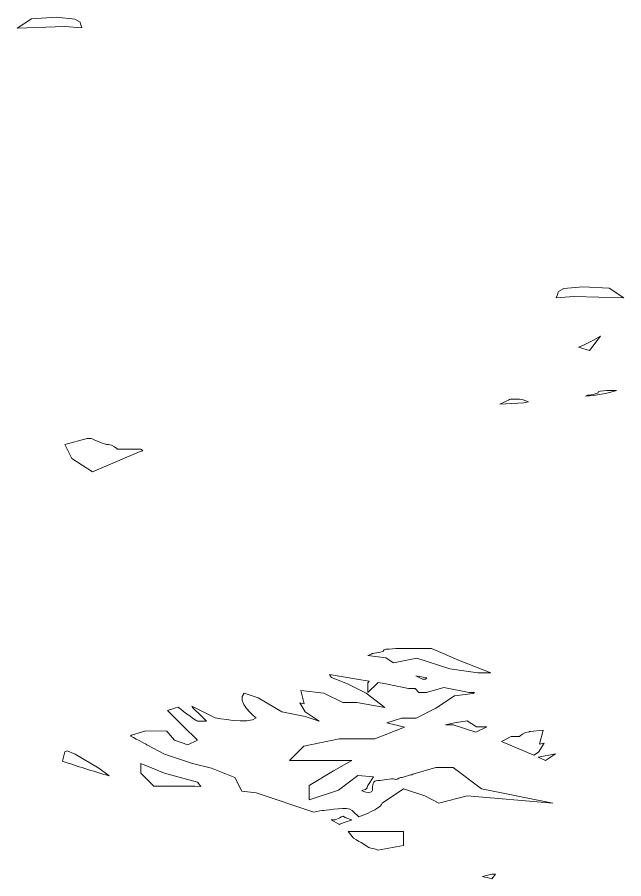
# Model space of a CAD drawing. Extents: x -2 to 9008, y -1000 to 0.
# Drawn here: x 2665.52 to 2689.16, y -659.15 to -625.58 of the extents above; entities that cross this region are included whole.
import ezdxf

# ---------------------------------------------------------------- set-up
doc = ezdxf.new("R2010")
doc.units = 0
doc.header["$MEASUREMENT"] = 0
doc.layers.add('Layer 1', color=7, linetype='Continuous')

# ---------------------------------------------------------------- blocks, each defined once
blk = doc.blocks.new('block 6')
at = {"layer": 'Layer 1', "lineweight": 0}
for points in [[(2688.25, -638.01), (2687.83, -638.57), (2687.4, -638.43), (2687.57, -638.37), (2687.95, -638.18), (2688.25, -638.01)], [(2681.49, -651.32), (2681.43, -651.37), (2681.32, -651.37), (2681.05, -651.24), (2681.49, -651.32)], [(2683.82, -653.23), (2683.39, -653.44), (2682.51, -653.15), (2682.21, -653.15), (2682.56, -653.08), (2683.06, -653), (2683.42, -653.23), (2683.82, -653.23)], [(2686.5, -654.28), (2686.11, -654.54), (2685.82, -654.41), (2685.84, -654.41), (2686.5, -654.28)], [(2672.68, -655.56), (2672.44, -655.54), (2670.85, -655.54), (2670.34, -655.03), (2670.34, -654.66), (2671.26, -655.03), (2672.54, -655.38), (2672.68, -655.56)]]:
    blk.add_lwpolyline(points, dxfattribs=at)
for points, knots in [([(2665.52, -626), (2665.52, -626), (2666.07, -625.64), (2666.07, -625.64), (2666.07, -625.64), (2667.05, -625.58), (2667.05, -625.58), (2667.05, -625.58), (2667.76, -625.65), (2667.76, -625.65), (2667.76, -625.65), (2667.97, -625.77), (2667.97, -625.77), (2667.97, -625.77), (2668, -625.88), (2668.04, -625.99), (2668.04, -625.99), (2667.38, -625.94), (2667.38, -625.94), (2667.38, -625.94), (2665.52, -626), (2665.52, -626)], [0, 0, 0, 0, 1, 1, 1, 2, 2, 2, 3, 3, 3, 4, 4, 4, 5, 5, 5, 6, 6, 6, 7, 7, 7, 7]), ([(2687.22, -636.46), (2687.22, -636.46), (2686.53, -636.51), (2686.53, -636.51), (2686.57, -636.39), (2686.61, -636.27), (2686.61, -636.27), (2686.61, -636.27), (2686.82, -636.15), (2686.82, -636.15), (2686.82, -636.15), (2687.57, -636.08), (2687.57, -636.08), (2687.57, -636.08), (2688.59, -636.14), (2688.59, -636.14), (2688.59, -636.14), (2689.16, -636.52), (2689.16, -636.52), (2689.16, -636.52), (2687.22, -636.46), (2687.22, -636.46)], [0, 0, 0, 0, 1, 1, 1, 2, 2, 2, 3, 3, 3, 4, 4, 4, 5, 5, 5, 6, 6, 6, 7, 7, 7, 7]), ([(2688.88, -640.12), (2688.53, -640.24), (2688.08, -640.31), (2687.67, -640.35), (2687.71, -640.33), (2687.74, -640.31), (2687.74, -640.31), (2687.74, -640.31), (2688.21, -640.26), (2688.16, -640.19), (2688.12, -640.12), (2688.87, -640.12), (2688.88, -640.12)], [0, 0, 0, 0, 1, 1, 1, 2, 2, 2, 3, 3, 3, 4, 4, 4, 4]), ([(2685.45, -640.57), (2685.45, -640.57), (2685.27, -640.6), (2685.27, -640.6), (2685.27, -640.6), (2684.33, -640.66), (2684.33, -640.66), (2684.53, -640.56), (2684.72, -640.46), (2684.78, -640.46), (2684.9, -640.46), (2684.9, -640.46), (2685.09, -640.46), (2685.16, -640.46), (2685.3, -640.51), (2685.45, -640.57)], [0, 0, 0, 0, 1, 1, 1, 2, 2, 2, 3, 3, 3, 4, 4, 4, 5, 5, 5, 5]), ([(2667.38, -642.23), (2667.38, -642.23), (2668.25, -641.99), (2668.25, -641.99), (2668.3, -642), (2668.33, -642.01), (2668.33, -641.99), (2668.33, -641.99), (2668.4, -642), (2668.4, -642), (2668.56, -642.06), (2668.92, -642.23), (2669.06, -642.23), (2669.25, -642.23), (2669.43, -642.41), (2669.43, -642.41), (2669.43, -642.41), (2669.98, -642.41), (2670.16, -642.41), (2670.34, -642.41), (2670.34, -642.41), (2670.34, -642.41), (2670.34, -642.41), (2670.37, -642.43), (2670.41, -642.47), (2670.41, -642.47), (2670.31, -642.5), (2670.31, -642.5), (2670.31, -642.5), (2668.45, -643.3), (2668.45, -643.3), (2668.45, -643.3), (2667.65, -642.77), (2667.65, -642.77), (2667.65, -642.77), (2667.38, -642.23), (2667.38, -642.23)], [0, 0, 0, 0, 1, 1, 1, 2, 2, 2, 3, 3, 3, 4, 4, 4, 5, 5, 5, 6, 6, 6, 7, 7, 7, 8, 8, 8, 9, 9, 9, 10, 10, 10, 11, 11, 11, 12, 12, 12, 12]), ([(2683.47, -651.13), (2683.47, -651.13), (2682.38, -650.97), (2682.38, -650.97), (2682.38, -650.97), (2681.09, -650.56), (2681.09, -650.56), (2681.09, -650.56), (2680.19, -650.74), (2680.19, -650.74), (2680.19, -650.74), (2679.89, -650.54), (2679.89, -650.54), (2679.89, -650.54), (2679.19, -650.45), (2679.19, -650.45), (2679.29, -650.41), (2679.37, -650.37), (2679.37, -650.37), (2679.37, -650.37), (2679.84, -650.32), (2679.8, -650.25), (2679.76, -650.18), (2680.52, -650.18), (2680.52, -650.18), (2680.52, -650.18), (2681.67, -650.18), (2681.67, -650.18), (2681.67, -650.18), (2682.78, -650.66), (2682.78, -650.66), (2682.78, -650.66), (2683.98, -651.13), (2683.98, -651.13), (2683.7, -651.13), (2683.47, -651.13), (2683.47, -651.13)], [0, 0, 0, 0, 1, 1, 1, 2, 2, 2, 3, 3, 3, 4, 4, 4, 5, 5, 5, 6, 6, 6, 7, 7, 7, 8, 8, 8, 9, 9, 9, 10, 10, 10, 11, 11, 11, 12, 12, 12, 12]), ([(2671.99, -653.2), (2671.99, -653.2), (2671.38, -652.59), (2671.38, -652.59), (2671.52, -652.55), (2671.66, -652.51), (2671.8, -652.46), (2671.8, -652.46), (2671.8, -652.46), (2671.81, -652.47), (2671.99, -652.65), (2672.54, -653.01), (2672.54, -653.01), (2672.54, -653.01), (2672.9, -653.01), (2672.9, -653.01), (2672.9, -653.01), (2672.72, -652.83), (2672.72, -652.83), (2672.72, -652.83), (2672.35, -652.47), (2672.35, -652.47), (2672.35, -652.47), (2672.33, -652.42), (2672.33, -652.42), (2672.33, -652.42), (2673.24, -652.88), (2673.24, -652.88), (2673.24, -652.88), (2674.57, -653.14), (2674.83, -652.88), (2674.83, -652.88), (2673.99, -652.24), (2674.37, -651.92), (2674.37, -651.92), (2674.91, -652.1), (2674.91, -652.1), (2674.91, -652.1), (2675.83, -652.65), (2675.83, -652.65), (2675.83, -652.65), (2676.74, -652.83), (2676.74, -652.83), (2676.74, -652.83), (2677.29, -653.01), (2677.29, -653.01), (2677.29, -653.01), (2676.74, -652.65), (2676.74, -652.65), (2676.74, -652.65), (2676.53, -652.3), (2676.53, -652.3), (2676.53, -652.3), (2676.7, -652.34), (2676.7, -652.34), (2676.7, -652.34), (2676.57, -651.82), (2676.57, -651.82), (2676.57, -651.82), (2677.47, -651.92), (2677.47, -651.92), (2677.47, -651.92), (2678.21, -652.28), (2678.21, -652.28), (2678.21, -652.28), (2678.75, -652.28), (2678.75, -652.28), (2678.75, -652.28), (2679.85, -652.47), (2679.85, -652.47), (2679.85, -652.47), (2679.12, -651.92), (2679.12, -651.92), (2679.12, -651.92), (2678.39, -651.55), (2678.39, -651.55), (2678.39, -651.55), (2677.77, -651.31), (2677.77, -651.31), (2677.74, -651.27), (2677.71, -651.23), (2677.69, -651.19), (2677.69, -651.19), (2678.75, -651.37), (2678.75, -651.37), (2678.75, -651.37), (2679.24, -651.45), (2679.24, -651.45), (2679.24, -651.45), (2679.18, -651.51), (2679.18, -651.51), (2679.18, -651.51), (2679.18, -651.89), (2679.18, -651.89), (2679.18, -651.89), (2679.57, -651.51), (2679.57, -651.51), (2679.57, -651.51), (2679.59, -651.5), (2679.59, -651.5), (2679.59, -651.5), (2679.89, -651.55), (2679.89, -651.55), (2679.89, -651.55), (2680.77, -651.73), (2680.77, -651.73), (2680.77, -651.73), (2681.03, -651.73), (2681.03, -651.73), (2681.03, -651.73), (2681.17, -651.89), (2681.17, -651.89), (2681.17, -651.89), (2681.47, -651.89), (2681.47, -651.89), (2681.47, -651.89), (2682.15, -651.7), (2682.15, -651.7), (2682.15, -651.7), (2683.14, -651.89), (2683.14, -651.89), (2683.14, -651.89), (2683.34, -651.89), (2683.34, -651.89), (2683.34, -651.89), (2683.29, -651.93), (2683.29, -651.93), (2683.29, -651.93), (2682.56, -652.02), (2682.56, -652.02), (2682.56, -652.02), (2681.84, -652.5), (2681.84, -652.5), (2681.84, -652.5), (2681.07, -652.89), (2681.07, -652.89), (2681.07, -652.89), (2680.5, -652.89), (2680.5, -652.89), (2680.5, -652.89), (2679.93, -653.08), (2679.93, -653.08), (2679.93, -653.08), (2680.61, -653.24), (2680.61, -653.24), (2680.61, -653.24), (2679.46, -653.7), (2679.46, -653.7), (2679.46, -653.7), (2678.07, -653.7), (2678.07, -653.7), (2678.07, -653.7), (2676.69, -653.98), (2676.69, -653.98), (2676.69, -653.98), (2676.13, -654.54), (2676.13, -654.54), (2676.13, -654.54), (2678.56, -654.54), (2678.56, -654.54), (2678.56, -654.54), (2677.85, -654.94), (2677.85, -654.94), (2677.85, -654.94), (2676.9, -655.51), (2676.9, -655.51), (2676.9, -655.51), (2676.9, -656.08), (2676.9, -656.08), (2676.9, -656.08), (2678.04, -655.7), (2678.04, -655.7), (2678.04, -655.7), (2678.8, -655.13), (2678.8, -655.13), (2678.8, -655.13), (2679.41, -655.18), (2679.41, -655.18), (2679.41, -655.18), (2679.18, -655.51), (2679.18, -655.51), (2679.18, -655.51), (2679.18, -655.7), (2678.99, -655.7), (2678.8, -655.7), (2679.37, -655.89), (2679.37, -655.7), (2679.37, -655.51), (2679.37, -655.32), (2679.57, -655.32), (2679.76, -655.32), (2680.12, -655.22), (2680.22, -655.27), (2680.27, -655.3), (2680.36, -655.25), (2680.47, -655.2), (2680.47, -655.2), (2680.52, -655.2), (2680.52, -655.2), (2680.52, -655.2), (2680.85, -655.1), (2680.85, -655.1), (2680.89, -655.11), (2680.92, -655.1), (2680.94, -655.07), (2680.94, -655.07), (2681.83, -654.81), (2681.83, -654.81), (2681.83, -654.81), (2682.51, -654.81), (2682.51, -654.81), (2682.51, -654.81), (2683.62, -655.64), (2683.62, -655.64), (2683.62, -655.64), (2686.39, -656.2), (2686.39, -656.2), (2686.39, -656.2), (2683.06, -655.92), (2683.06, -655.92), (2683.06, -655.92), (2681.95, -656.2), (2681.95, -656.2), (2681.95, -656.2), (2681.4, -655.92), (2681.4, -655.92), (2681.4, -655.92), (2680.57, -655.64), (2680.57, -655.64), (2680.57, -655.64), (2679.74, -656.2), (2679.74, -656.2), (2679.74, -656.34), (2679.28, -656.57), (2678.84, -656.74), (2678.74, -656.65), (2678.64, -656.56), (2678.57, -656.49), (2678.39, -656.31), (2677.66, -656.49), (2677.47, -656.49), (2677.4, -656.49), (2677.24, -656.52), (2677.08, -656.55), (2677.08, -656.55), (2674.83, -655.8), (2674.83, -655.8), (2674.83, -655.8), (2674.27, -655.74), (2674.27, -655.74), (2674.27, -655.74), (2674, -655.21), (2674, -655.21), (2674, -655.21), (2673.09, -654.84), (2673.09, -654.84), (2673.09, -654.84), (2672.35, -654.66), (2672.35, -654.66), (2672.35, -654.66), (2671.26, -654.29), (2671.26, -654.29), (2671.26, -654.29), (2670.57, -653.93), (2670.57, -653.93), (2670.57, -653.93), (2670.24, -653.74), (2669.93, -653.59), (2669.93, -653.59), (2669.98, -653.56), (2669.98, -653.56), (2669.98, -653.56), (2670.53, -653.38), (2670.53, -653.38), (2670.53, -653.38), (2671.35, -653.4), (2671.35, -653.4), (2671.35, -653.4), (2671.65, -653.75), (2671.65, -653.75), (2671.65, -653.75), (2672.17, -653.93), (2672.17, -653.93), (2672.17, -653.93), (2672.54, -653.75), (2672.54, -653.75), (2672.54, -653.75), (2671.99, -653.2), (2671.99, -653.2)], [0, 0, 0, 0, 1, 1, 1, 2, 2, 2, 3, 3, 3, 4, 4, 4, 5, 5, 5, 6, 6, 6, 7, 7, 7, 8, 8, 8, 9, 9, 9, 10, 10, 10, 11, 11, 11, 12, 12, 12, 13, 13, 13, 14, 14, 14, 15, 15, 15, 16, 16, 16, 17, 17, 17, 18, 18, 18, 19, 19, 19, 20, 20, 20, 21, 21, 21, 22, 22, 22, 23, 23, 23, 24, 24, 24, 25, 25, 25, 26, 26, 26, 27, 27, 27, 28, 28, 28, 29, 29, 29, 30, 30, 30, 31, 31, 31, 32, 32, 32, 33, 33, 33, 34, 34, 34, 35, 35, 35, 36, 36, 36, 37, 37, 37, 38, 38, 38, 39, 39, 39, 40, 40, 40, 41, 41, 41, 42, 42, 42, 43, 43, 43, 44, 44, 44, 45, 45, 45, 46, 46, 46, 47, 47, 47, 48, 48, 48, 49, 49, 49, 50, 50, 50, 51, 51, 51, 52, 52, 52, 53, 53, 53, 54, 54, 54, 55, 55, 55, 56, 56, 56, 57, 57, 57, 58, 58, 58, 59, 59, 59, 60, 60, 60, 61, 61, 61, 62, 62, 62, 63, 63, 63, 64, 64, 64, 65, 65, 65, 66, 66, 66, 67, 67, 67, 68, 68, 68, 69, 69, 69, 70, 70, 70, 71, 71, 71, 72, 72, 72, 73, 73, 73, 74, 74, 74, 75, 75, 75, 76, 76, 76, 77, 77, 77, 78, 78, 78, 79, 79, 79, 80, 80, 80, 81, 81, 81, 82, 82, 82, 83, 83, 83, 84, 84, 84, 85, 85, 85, 86, 86, 86, 87, 87, 87, 88, 88, 88, 89, 89, 89, 90, 90, 90, 91, 91, 91, 92, 92, 92, 93, 93, 93, 94, 94, 94, 95, 95, 95, 96, 96, 96, 96]), ([(2686.06, -653.86), (2686.06, -653.86), (2685.84, -654.22), (2685.84, -654.22), (2685.84, -654.22), (2685.65, -654.34), (2685.65, -654.34), (2685.65, -654.34), (2684.39, -653.8), (2684.39, -653.8), (2684.39, -653.8), (2684.77, -653.61), (2684.77, -653.61), (2684.94, -653.61), (2685.09, -653.61), (2685.09, -653.61), (2685.09, -653.61), (2685.28, -653.42), (2685.47, -653.42), (2685.48, -653.42), (2685.49, -653.41), (2685.51, -653.41), (2685.51, -653.41), (2686.02, -653.36), (2686.02, -653.36), (2686.02, -653.36), (2685.88, -653.9), (2685.88, -653.9), (2685.88, -653.9), (2686.06, -653.86), (2686.06, -653.86)], [0, 0, 0, 0, 1, 1, 1, 2, 2, 2, 3, 3, 3, 4, 4, 4, 5, 5, 5, 6, 6, 6, 7, 7, 7, 8, 8, 8, 9, 9, 9, 10, 10, 10, 10]), ([(2667.29, -654.57), (2667.29, -654.57), (2667.38, -654.21), (2667.38, -654.21), (2667.38, -654.21), (2667.46, -654.17), (2667.46, -654.17), (2667.46, -654.17), (2667.78, -654.29), (2667.78, -654.29), (2667.78, -654.29), (2668.7, -654.84), (2668.7, -654.84), (2668.7, -654.84), (2669.1, -655.14), (2669.1, -655.14), (2668.45, -654.95), (2667.84, -654.76), (2667.29, -654.57)], [0, 0, 0, 0, 1, 1, 1, 2, 2, 2, 3, 3, 3, 4, 4, 4, 5, 5, 5, 6, 6, 6, 6]), ([(2678.08, -657.03), (2678.08, -657.03), (2677.75, -656.86), (2677.75, -656.86), (2677.75, -656.86), (2677.84, -656.86), (2677.84, -656.86), (2678.02, -656.86), (2678.21, -656.67), (2678.24, -656.72), (2678.27, -656.77), (2678.54, -656.85), (2678.56, -656.85), (2678.3, -656.95), (2678.09, -657.02), (2678.08, -657.03)], [0, 0, 0, 0, 1, 1, 1, 2, 2, 2, 3, 3, 3, 4, 4, 4, 5, 5, 5, 5]), ([(2680.57, -657.31), (2680.57, -657.31), (2680.57, -657.86), (2680.57, -657.86), (2680.57, -657.86), (2679.58, -658.03), (2679.58, -658.03), (2679.46, -657.99), (2679.33, -657.96), (2679.22, -657.93), (2679.22, -657.93), (2678.92, -657.74), (2678.92, -657.74), (2678.92, -657.74), (2678.79, -657.67), (2678.62, -657.57), (2678.62, -657.57), (2678.42, -657.31), (2678.42, -657.31), (2678.42, -657.31), (2680.57, -657.31), (2680.57, -657.31)], [0, 0, 0, 0, 1, 1, 1, 2, 2, 2, 3, 3, 3, 4, 4, 4, 5, 5, 5, 6, 6, 6, 7, 7, 7, 7]), ([(2684.16, -658.97), (2684.16, -658.97), (2684.02, -659.15), (2684.02, -659.15), (2683.9, -659.12), (2683.78, -659.09), (2683.66, -659.06), (2683.66, -659.06), (2684.02, -658.97), (2684.02, -658.97), (2684.02, -658.97), (2684.16, -658.97), (2684.16, -658.97)], [0, 0, 0, 0, 1, 1, 1, 2, 2, 2, 3, 3, 3, 4, 4, 4, 4])]:
    blk.add_open_spline(points, degree=3, knots=knots, dxfattribs=at)
blk = doc.blocks.new('block 5')
at = {"layer": 'Layer 1'}
blk.add_blockref('block 6', (0, 0), dxfattribs=at)

msp = doc.modelspace()

# ---------------------------------------------------------------- block references
at = {"layer": 'Layer 1'}
msp.add_blockref('block 5', (0, 0), dxfattribs=at)

doc.saveas('drawing.dxf')
